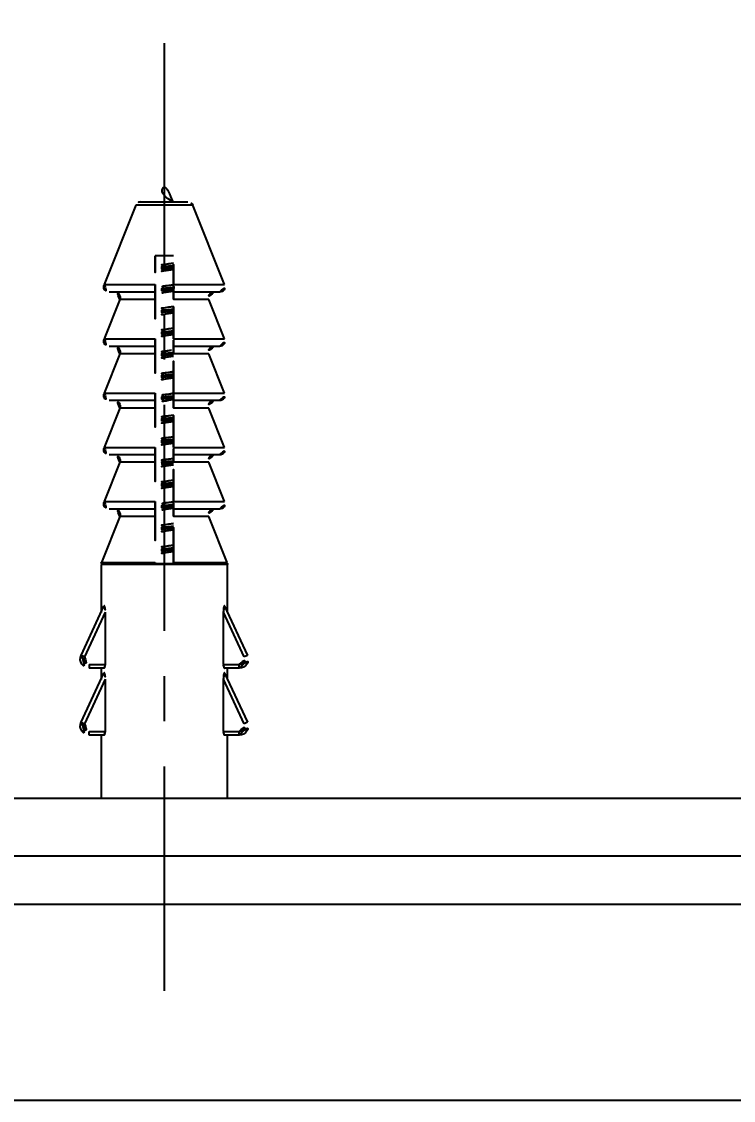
# Model space of a CAD drawing. Extents: x 16296680691 to 16296681387, y -37409617466 to -37409616989.
# Drawn here: x 16296680825.3 to 16296680864.7, y -37409617092.4 to -37409617032.8 of the extents above; entities that cross this region are included whole.
import ezdxf

# ---------------------------------------------------------------- set-up
doc = ezdxf.new("R2010")
doc.units = 0
doc.header["$LTSCALE"] = 10
doc.header["$MEASUREMENT"] = 0
doc.header["$PDMODE"] = 3
doc.header["$PDSIZE"] = -10
doc.linetypes.add('CENTER', pattern=[2, 1.25, -0.25, 0.25, -0.25])
doc.layers.get('0').update_dxf_attribs({"linetype": 'CONTINUOUS'})
doc.layers.get('DEFPOINTS').update_dxf_attribs({"linetype": 'CONTINUOUS'})
doc.styles.add('Daelim Dimension', font='')
doc.styles.get('Daelim Dimension').set_extended_font_data('NanumGothic')
doc.dimstyles.new('DEFAULT', dxfattribs={"dimscale": 2, "dimtxt": 2, "dimasz": 2, "dimexe": 0, "dimexo": 2, "dimgap": 1, "dimtad": 1, "dimdec": 1, "dimzin": 9, "dimdsep": 46, "dimtxsty": 'Daelim Dimension', "dimcen": 0.5, "dimclrd": 252, "dimclre": 252, "dimclrt": 3, "dimadec": 1, "dimazin": 0, "dimtfac": 1, "dimtdec": 1, "dimtix": 1, "dimtmove": 0, "dimatfit": 3, "dimfxl": 1, "dimtolj": 1, "dimtzin": 1, "dimlwd": 9, "dimlwe": 9, "dimarcsym": 0})

# ---------------------------------------------------------------- blocks, each defined once
blk = doc.blocks.new('G$CD948761B')
at = {"color": 7, "linetype": 'Continuous', "lineweight": 25}
for p, q in [((47.525, 167.811), (45.765, 163.411)), ((50.675, 167.811), (47.525, 167.811)), ((47.803, 168), (50.397, 168)), ((52.435, 163.411), (50.675, 167.811)), ((49.6, 165), (48.6, 165)), ((45.765, 163.411), (48.6, 163.411)), ((48.6, 163), (46.043, 163)), ((49.6, 163.411), (52.435, 163.411)), ((52.157, 163), (49.6, 163)), ((46.635, 162.589), (45.765, 160.411)), ((48.6, 162.589), (46.635, 162.589)), ((51.565, 162.589), (49.6, 162.589)), ((52.435, 160.411), (51.565, 162.589)), ((45.765, 160.411), (48.6, 160.411)), ((48.6, 160), (46.043, 160)), ((49.6, 160.411), (52.435, 160.411)), ((52.157, 160), (49.6, 160)), ((46.635, 159.589), (45.765, 157.411)), ((48.6, 159.589), (46.635, 159.589)), ((51.565, 159.589), (49.6, 159.589)), ((52.435, 157.411), (51.565, 159.589)), ((45.765, 157.411), (48.6, 157.411)), ((48.6, 157), (46.043, 157)), ((49.6, 157.411), (52.435, 157.411)), ((52.157, 157), (49.6, 157)), ((46.635, 156.589), (45.765, 154.411)), ((48.6, 156.589), (46.635, 156.589)), ((51.565, 156.589), (49.6, 156.589)), ((52.435, 154.411), (51.565, 156.589)), ((45.765, 154.411), (48.6, 154.411)), ((48.6, 154), (46.043, 154)), ((49.6, 154.411), (52.435, 154.411)), ((52.157, 154), (49.6, 154)), ((46.635, 153.589), (45.765, 151.411)), ((48.6, 153.589), (46.635, 153.589)), ((51.565, 153.589), (49.6, 153.589)), ((52.435, 151.411), (51.565, 153.589)), ((45.765, 151.411), (48.6, 151.411)), ((48.6, 151), (46.043, 151)), ((49.6, 151.411), (52.435, 151.411)), ((52.157, 151), (49.6, 151)), ((46.635, 150.589), (45.621, 148.054)), ((48.6, 150.589), (46.635, 150.589)), ((51.565, 150.589), (49.6, 150.589)), ((52.579, 148.054), (51.565, 150.589)), ((45.621, 148.054), (48.6, 148.054)), ((48.6, 148), (49.6, 148)), ((49.6, 148.054), (52.579, 148.054)), ((45.6, 147.942), (45.6, 145.277)), ((52.6, 147.942), (45.6, 147.942)), ((52.6, 145.277), (52.6, 147.942)), ((44.497, 142.911), (45.761, 145.623)), ((52.439, 145.623), (53.703, 142.911)), ((45.831, 145.299), (44.678, 142.827)), ((45.831, 145.299), (45.831, 142.4)), ((52.369, 142.4), (52.369, 145.299)), ((53.522, 142.827), (52.369, 145.299)), ((44.678, 142.827), (44.497, 142.911)), ((53.703, 142.911), (53.522, 142.827)), ((44.95, 142.4), (44.95, 142.2)), ((44.95, 142.4), (45.831, 142.4)), ((45.761, 142.2), (44.95, 142.2)), ((45.6, 142.2), (45.6, 141.577)), ((52.369, 142.4), (53.25, 142.4)), ((53.25, 142.2), (52.439, 142.2)), ((52.6, 141.577), (52.6, 142.2)), ((53.25, 142.2), (53.25, 142.4)), ((44.497, 139.211), (45.761, 141.923)), ((45.831, 141.599), (44.678, 139.127)), ((45.831, 141.599), (45.831, 138.7)), ((52.369, 138.7), (52.369, 141.599)), ((53.522, 139.127), (52.369, 141.599)), ((52.439, 141.923), (53.703, 139.211)), ((44.497, 139.211), (44.678, 139.127)), ((53.703, 139.211), (53.522, 139.127)), ((44.95, 138.7), (45.831, 138.7)), ((44.95, 138.5), (44.95, 138.7)), ((45.761, 138.5), (44.95, 138.5)), ((45.6, 138.5), (45.6, 135)), ((52.369, 138.7), (53.25, 138.7)), ((53.25, 138.5), (52.439, 138.5)), ((52.6, 135), (52.6, 138.5)), ((53.25, 138.5), (53.25, 138.7)), ((155.1, 135), (8.1, 135)), ((160.4, 131.8), (2.8, 131.8)), ((160.4, 129.135), (2.8, 129.135)), ((160.4, 118.3), (2.8, 118.3))]:
    blk.add_line(p, q, dxfattribs=at)
for centre, radius, start, end in [((47.803, 167.7), 0.3, 90, 158.19859), ((50.397, 167.7), 0.3, 21.80141, 90), ((46.043, 163.3), 0.3, 158.19859, 270), ((46.357, 162.7), 0.3, 338.19859, 90), ((51.843, 162.7), 0.3, 90, 201.80141), ((52.157, 163.3), 0.3, 270, 21.80141), ((46.043, 160.3), 0.3, 158.19859, 270), ((46.357, 159.7), 0.3, 338.19859, 90), ((51.843, 159.7), 0.3, 90, 201.80141), ((52.157, 160.3), 0.3, 270, 21.80141), ((46.043, 157.3), 0.3, 158.19859, 270), ((46.357, 156.7), 0.3, 338.19859, 90), ((51.843, 156.7), 0.3, 90, 201.80141), ((52.157, 157.3), 0.3, 270, 21.80141), ((46.043, 154.3), 0.3, 158.19859, 270), ((46.357, 153.7), 0.3, 338.19859, 90), ((51.843, 153.7), 0.3, 90, 201.80141), ((52.157, 154.3), 0.3, 270, 21.80141), ((46.043, 151.3), 0.3, 158.19859, 270), ((46.357, 150.7), 0.3, 338.19859, 90), ((51.843, 150.7), 0.3, 90, 201.80141), ((52.157, 151.3), 0.3, 270, 21.80141), ((45.9, 147.942), 0.3, 158.19859, 180), ((52.3, 147.942), 0.3, 0, 21.80141), ((44.95, 142.7), 0.5, 155, 270), ((44.95, 142.7), 0.3, 155, 270), ((53.25, 142.7), 0.5, 270, 25), ((53.25, 142.7), 0.3, 270, 25), ((44.95, 139), 0.5, 155, 270), ((44.95, 139), 0.3, 155, 270), ((53.25, 139), 0.5, 270, 25), ((53.25, 139), 0.3, 270, 25)]:
    blk.add_arc(centre, radius, start, end, dxfattribs=at)
blk.add_open_spline([(49.562, 168), (49.408, 168.4), (49.1, 169.2), (48.792, 168.4), (48.638, 168)], degree=3, dxfattribs=at)
for points, knots in [([(48.6, 165), (48.6, 164.791), (48.6, 164.261), (48.6, 163.732), (48.6, 163.411)], [0, 0, 0, 0, 0.395591, 1, 1, 1, 1]), ([(49.6, 163.411), (49.6, 163.732), (49.6, 164.261), (49.6, 164.791), (49.6, 165)], [0, 0, 0, 0, 0.6044092, 1, 1, 1, 1]), ([(49.6, 164.603), (49.592, 164.601), (49.443, 164.575), (49.073, 164.524), (48.756, 164.475), (48.6, 164.451)], [0, 0, 0, 0, 0.027772, 0.523251, 1, 1, 1, 1]), ([(49.6, 164.452), (49.421, 164.435), (49.086, 164.402), (48.755, 164.37), (48.6, 164.354)], [0, 0, 0, 0, 0.533755, 1, 1, 1, 1]), ([(49.6, 164.402), (49.421, 164.385), (49.086, 164.352), (48.755, 164.32), (48.6, 164.304)], [0, 0, 0, 0, 0.533755, 1, 1, 1, 1]), ([(49.6, 164.352), (49.421, 164.335), (49.086, 164.302), (48.755, 164.27), (48.6, 164.254)], [0, 0, 0, 0, 0.533755, 1, 1, 1, 1]), ([(49.6, 164.256), (49.592, 164.254), (49.443, 164.228), (49.073, 164.178), (48.756, 164.128), (48.6, 164.104)], [0, 0, 0, 0, 0.027772, 0.523251, 1, 1, 1, 1]), ([(48.6, 163.411), (48.6, 163.401), (48.6, 163.37), (48.6, 163.305), (48.6, 163.217), (48.6, 163.125), (48.6, 163.053), (48.6, 163.008), (48.6, 163.002), (48.6, 163)], [0, 0, 0, 0, 0.0584009, 0.1651971, 0.3354726, 0.5057259, 0.6766554, 0.8493264, 1, 1, 1, 1]), ([(49.68, 163.26), (49.474, 163.24), (49.112, 163.205), (48.755, 163.17), (48.6, 163.154)], [0, 0, 0, 0, 0.568033, 1, 1, 1, 1]), ([(49.499, 163.192), (49.354, 163.178), (49.053, 163.149), (48.755, 163.12), (48.6, 163.104)], [0, 0, 0, 0, 0.4815648, 1, 1, 1, 1]), ([(49.576, 163.15), (49.405, 163.133), (49.078, 163.101), (48.755, 163.07), (48.6, 163.054)], [0, 0, 0, 0, 0.522471, 1, 1, 1, 1]), ([(48.6, 162.589), (48.6, 162.607), (48.6, 162.658), (48.6, 162.746), (48.6, 162.842), (48.6, 162.922), (48.6, 162.978), (48.6, 162.999), (48.6, 163), (48.6, 163)], [0, 0, 0, 0, 0.10133, 0.270728, 0.438649, 0.60765, 0.779614, 0.954829, 1, 1, 1, 1]), ([(49.616, 163.406), (49.603, 163.403), (49.449, 163.376), (49.102, 163.328), (48.81, 163.283), (48.68, 163.263)], [0, 0, 0, 0, 0.04985, 0.577457, 1, 1, 1, 1]), ([(49.58, 163.052), (49.579, 163.052), (49.435, 163.027), (49.103, 162.982), (48.813, 162.937), (48.684, 162.917)], [0, 0, 0, 0, 0.004899, 0.560235, 1, 1, 1, 1]), ([(49.6, 163), (49.6, 163), (49.6, 163.001), (49.6, 163.018), (49.6, 163.074), (49.6, 163.156), (49.6, 163.242), (49.6, 163.329), (49.6, 163.38), (49.6, 163.411)], [0, 0, 0, 0, 0.030308, 0.206978, 0.38298, 0.557191, 0.72934, 0.835247, 1, 1, 1, 1]), ([(49.6, 163), (49.6, 162.999), (49.6, 162.996), (49.6, 162.962), (49.6, 162.894), (49.6, 162.804), (49.6, 162.703), (49.6, 162.63), (49.6, 162.594), (49.6, 162.589)], [0, 0, 0, 0, 0.102272, 0.279629, 0.456495, 0.63084, 0.801721, 0.970084, 1, 1, 1, 1]), ([(48.6, 162.589), (48.6, 162.423), (48.6, 161.698), (48.6, 160.971), (48.6, 160.411)], [0, 0, 0, 0, 0.228648, 1, 1, 1, 1]), ([(49.6, 160.411), (49.6, 160.971), (49.6, 161.698), (49.6, 162.423), (49.6, 162.589)], [0, 0, 0, 0, 0.771352, 1, 1, 1, 1]), ([(49.6, 162.203), (49.592, 162.201), (49.443, 162.175), (49.073, 162.124), (48.756, 162.075), (48.6, 162.051)], [0, 0, 0, 0, 0.027772, 0.523251, 1, 1, 1, 1]), ([(49.6, 162.052), (49.421, 162.035), (49.086, 162.002), (48.755, 161.97), (48.6, 161.954)], [0, 0, 0, 0, 0.533755, 1, 1, 1, 1]), ([(49.6, 162.002), (49.421, 161.985), (49.086, 161.952), (48.755, 161.92), (48.6, 161.904)], [0, 0, 0, 0, 0.533755, 1, 1, 1, 1]), ([(49.6, 161.952), (49.421, 161.935), (49.086, 161.902), (48.755, 161.87), (48.6, 161.854)], [0, 0, 0, 0, 0.533755, 1, 1, 1, 1]), ([(49.6, 161.856), (49.592, 161.854), (49.443, 161.828), (49.073, 161.778), (48.756, 161.728), (48.6, 161.704)], [0, 0, 0, 0, 0.027772, 0.523251, 1, 1, 1, 1]), ([(49.6, 161.003), (49.592, 161.001), (49.443, 160.975), (49.073, 160.924), (48.756, 160.875), (48.6, 160.851)], [0, 0, 0, 0, 0.027772, 0.523251, 1, 1, 1, 1]), ([(49.6, 160.852), (49.421, 160.835), (49.086, 160.802), (48.755, 160.77), (48.6, 160.754)], [0, 0, 0, 0, 0.533755, 1, 1, 1, 1]), ([(49.6, 160.802), (49.421, 160.785), (49.086, 160.752), (48.755, 160.72), (48.6, 160.704)], [0, 0, 0, 0, 0.533755, 1, 1, 1, 1]), ([(49.6, 160.752), (49.421, 160.735), (49.086, 160.702), (48.755, 160.67), (48.6, 160.654)], [0, 0, 0, 0, 0.533755, 1, 1, 1, 1]), ([(49.6, 160.656), (49.592, 160.654), (49.443, 160.628), (49.073, 160.578), (48.756, 160.528), (48.6, 160.504)], [0, 0, 0, 0, 0.027772, 0.523251, 1, 1, 1, 1]), ([(48.6, 160.411), (48.6, 160.401), (48.6, 160.37), (48.6, 160.305), (48.6, 160.217), (48.6, 160.125), (48.6, 160.053), (48.6, 160.008), (48.6, 160.002), (48.6, 160)], [0, 0, 0, 0, 0.058401, 0.165197, 0.335473, 0.505726, 0.676655, 0.849326, 1, 1, 1, 1]), ([(48.6, 159.589), (48.6, 159.607), (48.6, 159.658), (48.6, 159.746), (48.6, 159.842), (48.6, 159.922), (48.6, 159.978), (48.6, 159.999), (48.6, 160), (48.6, 160)], [0, 0, 0, 0, 0.10133, 0.270728, 0.438649, 0.60765, 0.779614, 0.954829, 1, 1, 1, 1]), ([(49.6, 160), (49.6, 160), (49.6, 160.001), (49.6, 160.018), (49.6, 160.074), (49.6, 160.156), (49.6, 160.242), (49.6, 160.329), (49.6, 160.38), (49.6, 160.411)], [0, 0, 0, 0, 0.030308, 0.206978, 0.38298, 0.557191, 0.72934, 0.835247, 1, 1, 1, 1]), ([(49.6, 160), (49.6, 159.999), (49.6, 159.996), (49.6, 159.962), (49.6, 159.894), (49.6, 159.804), (49.6, 159.703), (49.6, 159.63), (49.6, 159.594), (49.6, 159.589)], [0, 0, 0, 0, 0.102272, 0.279629, 0.456495, 0.63084, 0.801721, 0.970084, 1, 1, 1, 1]), ([(49.494, 159.786), (49.355, 159.765), (49.055, 159.72), (48.759, 159.675), (48.6, 159.651)], [0, 0, 0, 0, 0.4645822, 1, 1, 1, 1]), ([(49.568, 159.649), (49.4, 159.633), (49.075, 159.601), (48.755, 159.57), (48.6, 159.554)], [0, 0, 0, 0, 0.518371, 1, 1, 1, 1]), ([(49.593, 159.602), (49.416, 159.584), (49.084, 159.552), (48.755, 159.52), (48.6, 159.504)], [0, 0, 0, 0, 0.530402, 1, 1, 1, 1]), ([(48.6, 159.589), (48.6, 159.423), (48.6, 158.698), (48.6, 157.971), (48.6, 157.411)], [0, 0, 0, 0, 0.228648, 1, 1, 1, 1]), ([(49.6, 159.552), (49.421, 159.535), (49.086, 159.502), (48.755, 159.47), (48.6, 159.454)], [0, 0, 0, 0, 0.533755, 1, 1, 1, 1]), ([(49.6, 159.456), (49.592, 159.454), (49.443, 159.428), (49.073, 159.378), (48.756, 159.328), (48.6, 159.304)], [0, 0, 0, 0, 0.027772, 0.523251, 1, 1, 1, 1]), ([(49.6, 157.411), (49.6, 157.971), (49.6, 158.698), (49.6, 159.423), (49.6, 159.589)], [0, 0, 0, 0, 0.771352, 1, 1, 1, 1]), ([(49.6, 158.603), (49.592, 158.601), (49.443, 158.575), (49.073, 158.524), (48.756, 158.475), (48.6, 158.451)], [0, 0, 0, 0, 0.027772, 0.523251, 1, 1, 1, 1]), ([(49.6, 158.452), (49.421, 158.435), (49.086, 158.402), (48.755, 158.37), (48.6, 158.354)], [0, 0, 0, 0, 0.533755, 1, 1, 1, 1]), ([(49.6, 158.402), (49.421, 158.385), (49.086, 158.352), (48.755, 158.32), (48.6, 158.304)], [0, 0, 0, 0, 0.533755, 1, 1, 1, 1]), ([(49.6, 158.352), (49.421, 158.335), (49.086, 158.302), (48.755, 158.27), (48.6, 158.254)], [0, 0, 0, 0, 0.533755, 1, 1, 1, 1]), ([(49.6, 158.256), (49.592, 158.254), (49.443, 158.228), (49.073, 158.178), (48.756, 158.128), (48.6, 158.104)], [0, 0, 0, 0, 0.027772, 0.523251, 1, 1, 1, 1]), ([(48.6, 157.411), (48.6, 157.401), (48.6, 157.37), (48.6, 157.305), (48.6, 157.217), (48.6, 157.125), (48.6, 157.053), (48.6, 157.008), (48.6, 157.002), (48.6, 157)], [0, 0, 0, 0, 0.058401, 0.165197, 0.335473, 0.505726, 0.676655, 0.849326, 1, 1, 1, 1]), ([(49.6, 157.252), (49.421, 157.235), (49.086, 157.202), (48.755, 157.17), (48.6, 157.154)], [0, 0, 0, 0, 0.533755, 1, 1, 1, 1]), ([(49.499, 157.192), (49.354, 157.178), (49.053, 157.149), (48.755, 157.12), (48.6, 157.104)], [0, 0, 0, 0, 0.481565, 1, 1, 1, 1]), ([(49.576, 157.15), (49.405, 157.133), (49.078, 157.101), (48.755, 157.07), (48.6, 157.054)], [0, 0, 0, 0, 0.522471, 1, 1, 1, 1]), ([(48.6, 156.589), (48.6, 156.607), (48.6, 156.658), (48.6, 156.746), (48.6, 156.842), (48.6, 156.922), (48.6, 156.978), (48.6, 156.999), (48.6, 157), (48.6, 157)], [0, 0, 0, 0, 0.10133, 0.270728, 0.438649, 0.60765, 0.779614, 0.954829, 1, 1, 1, 1]), ([(49.6, 157.403), (49.592, 157.401), (49.443, 157.375), (49.101, 157.328), (48.81, 157.283), (48.68, 157.263)], [0, 0, 0, 0, 0.030185, 0.568721, 1, 1, 1, 1]), ([(49.58, 157.052), (49.579, 157.052), (49.435, 157.027), (49.103, 156.982), (48.813, 156.937), (48.684, 156.917)], [0, 0, 0, 0, 0.004899, 0.560235, 1, 1, 1, 1]), ([(49.6, 157), (49.6, 157), (49.6, 157.001), (49.6, 157.018), (49.6, 157.074), (49.6, 157.156), (49.6, 157.242), (49.6, 157.329), (49.6, 157.38), (49.6, 157.411)], [0, 0, 0, 0, 0.0303077, 0.2069784, 0.3829801, 0.5571914, 0.7293395, 0.8352472, 1, 1, 1, 1]), ([(49.6, 157), (49.6, 156.999), (49.6, 156.996), (49.6, 156.962), (49.6, 156.894), (49.6, 156.804), (49.6, 156.703), (49.6, 156.63), (49.6, 156.594), (49.6, 156.589)], [0, 0, 0, 0, 0.102272, 0.279629, 0.456495, 0.63084, 0.801721, 0.970084, 1, 1, 1, 1]), ([(48.6, 156.589), (48.6, 156.423), (48.6, 155.698), (48.6, 154.971), (48.6, 154.411)], [0, 0, 0, 0, 0.228648, 1, 1, 1, 1]), ([(49.6, 154.411), (49.6, 154.971), (49.6, 155.698), (49.6, 156.423), (49.6, 156.589)], [0, 0, 0, 0, 0.771352, 1, 1, 1, 1]), ([(49.6, 156.203), (49.592, 156.201), (49.443, 156.175), (49.073, 156.124), (48.756, 156.075), (48.6, 156.051)], [0, 0, 0, 0, 0.027772, 0.523251, 1, 1, 1, 1]), ([(49.6, 156.052), (49.421, 156.035), (49.086, 156.002), (48.755, 155.97), (48.6, 155.954)], [0, 0, 0, 0, 0.533755, 1, 1, 1, 1]), ([(49.6, 156.002), (49.421, 155.985), (49.086, 155.952), (48.755, 155.92), (48.6, 155.904)], [0, 0, 0, 0, 0.533755, 1, 1, 1, 1]), ([(49.6, 155.952), (49.421, 155.935), (49.086, 155.902), (48.755, 155.87), (48.6, 155.854)], [0, 0, 0, 0, 0.533755, 1, 1, 1, 1]), ([(49.6, 155.856), (49.592, 155.854), (49.443, 155.828), (49.073, 155.778), (48.756, 155.728), (48.6, 155.704)], [0, 0, 0, 0, 0.027772, 0.523251, 1, 1, 1, 1]), ([(49.6, 155.003), (49.592, 155.001), (49.443, 154.975), (49.073, 154.924), (48.756, 154.875), (48.6, 154.851)], [0, 0, 0, 0, 0.027772, 0.523251, 1, 1, 1, 1]), ([(49.6, 154.852), (49.421, 154.835), (49.086, 154.802), (48.755, 154.77), (48.6, 154.754)], [0, 0, 0, 0, 0.533755, 1, 1, 1, 1]), ([(49.6, 154.802), (49.421, 154.785), (49.086, 154.752), (48.755, 154.72), (48.6, 154.704)], [0, 0, 0, 0, 0.533755, 1, 1, 1, 1]), ([(49.6, 154.752), (49.421, 154.735), (49.086, 154.702), (48.755, 154.67), (48.6, 154.654)], [0, 0, 0, 0, 0.533755, 1, 1, 1, 1]), ([(49.6, 154.656), (49.592, 154.654), (49.443, 154.628), (49.073, 154.578), (48.756, 154.528), (48.6, 154.504)], [0, 0, 0, 0, 0.027772, 0.523251, 1, 1, 1, 1]), ([(48.6, 154.411), (48.6, 154.401), (48.6, 154.37), (48.6, 154.305), (48.6, 154.217), (48.6, 154.125), (48.6, 154.053), (48.6, 154.008), (48.6, 154.002), (48.6, 154)], [0, 0, 0, 0, 0.058401, 0.165197, 0.335473, 0.505726, 0.676655, 0.849326, 1, 1, 1, 1]), ([(48.6, 153.589), (48.6, 153.607), (48.6, 153.658), (48.6, 153.746), (48.6, 153.842), (48.6, 153.922), (48.6, 153.978), (48.6, 153.999), (48.6, 154), (48.6, 154)], [0, 0, 0, 0, 0.10133, 0.270728, 0.438649, 0.60765, 0.779614, 0.954829, 1, 1, 1, 1]), ([(49.6, 154), (49.6, 154), (49.6, 154.001), (49.6, 154.018), (49.6, 154.074), (49.6, 154.156), (49.6, 154.242), (49.6, 154.329), (49.6, 154.38), (49.6, 154.411)], [0, 0, 0, 0, 0.030308, 0.206978, 0.38298, 0.557191, 0.72934, 0.835247, 1, 1, 1, 1]), ([(49.6, 154), (49.6, 153.999), (49.6, 153.996), (49.6, 153.962), (49.6, 153.894), (49.6, 153.804), (49.6, 153.703), (49.6, 153.63), (49.6, 153.594), (49.6, 153.589)], [0, 0, 0, 0, 0.102272, 0.279629, 0.456495, 0.63084, 0.801721, 0.970084, 1, 1, 1, 1]), ([(49.6, 153.803), (49.592, 153.801), (49.443, 153.775), (49.073, 153.724), (48.756, 153.675), (48.6, 153.651)], [0, 0, 0, 0, 0.027772, 0.523251, 1, 1, 1, 1]), ([(48.6, 153.589), (48.6, 153.423), (48.6, 152.698), (48.6, 151.971), (48.6, 151.411)], [0, 0, 0, 0, 0.228648, 1, 1, 1, 1]), ([(49.6, 153.456), (49.592, 153.454), (49.443, 153.428), (49.073, 153.378), (48.756, 153.328), (48.6, 153.304)], [0, 0, 0, 0, 0.027772, 0.523251, 1, 1, 1, 1]), ([(49.6, 153.652), (49.421, 153.635), (49.092, 153.603), (48.766, 153.571), (48.617, 153.556)], [0, 0, 0, 0, 0.543235, 1, 1, 1, 1]), ([(49.593, 153.602), (49.416, 153.584), (49.098, 153.553), (48.783, 153.522), (48.642, 153.508)], [0, 0, 0, 0, 0.554078, 1, 1, 1, 1]), ([(49.6, 153.552), (49.421, 153.535), (49.109, 153.504), (48.799, 153.474), (48.667, 153.461)], [0, 0, 0, 0, 0.57233, 1, 1, 1, 1]), ([(49.6, 151.411), (49.6, 151.971), (49.6, 152.698), (49.6, 153.423), (49.6, 153.589)], [0, 0, 0, 0, 0.771352, 1, 1, 1, 1]), ([(49.6, 152.603), (49.592, 152.601), (49.443, 152.575), (49.073, 152.524), (48.756, 152.475), (48.6, 152.451)], [0, 0, 0, 0, 0.027772, 0.523251, 1, 1, 1, 1]), ([(49.6, 152.452), (49.421, 152.435), (49.086, 152.402), (48.755, 152.37), (48.6, 152.354)], [0, 0, 0, 0, 0.533755, 1, 1, 1, 1]), ([(49.6, 152.402), (49.421, 152.385), (49.086, 152.352), (48.755, 152.32), (48.6, 152.304)], [0, 0, 0, 0, 0.533755, 1, 1, 1, 1]), ([(49.6, 152.352), (49.421, 152.335), (49.086, 152.302), (48.755, 152.27), (48.6, 152.254)], [0, 0, 0, 0, 0.533755, 1, 1, 1, 1]), ([(49.6, 152.256), (49.592, 152.254), (49.443, 152.228), (49.073, 152.178), (48.756, 152.128), (48.6, 152.104)], [0, 0, 0, 0, 0.027772, 0.523251, 1, 1, 1, 1]), ([(48.6, 151.411), (48.6, 151.401), (48.6, 151.37), (48.6, 151.305), (48.6, 151.217), (48.6, 151.125), (48.6, 151.053), (48.6, 151.008), (48.6, 151.002), (48.6, 151)], [0, 0, 0, 0, 0.0584009, 0.1651971, 0.3354726, 0.5057259, 0.6766554, 0.8493264, 1, 1, 1, 1]), ([(49.6, 151.252), (49.421, 151.235), (49.086, 151.202), (48.755, 151.17), (48.6, 151.154)], [0, 0, 0, 0, 0.533755, 1, 1, 1, 1]), ([(49.499, 151.192), (49.354, 151.178), (49.053, 151.149), (48.755, 151.12), (48.6, 151.104)], [0, 0, 0, 0, 0.4815648, 1, 1, 1, 1]), ([(49.576, 151.15), (49.405, 151.133), (49.078, 151.101), (48.755, 151.07), (48.6, 151.054)], [0, 0, 0, 0, 0.522471, 1, 1, 1, 1]), ([(48.6, 150.589), (48.6, 150.607), (48.6, 150.658), (48.6, 150.746), (48.6, 150.842), (48.6, 150.922), (48.6, 150.978), (48.6, 150.999), (48.6, 151), (48.6, 151)], [0, 0, 0, 0, 0.1013298, 0.2707278, 0.4386485, 0.6076499, 0.7796143, 0.9548285, 1, 1, 1, 1]), ([(49.6, 151.403), (49.592, 151.401), (49.443, 151.375), (49.101, 151.328), (48.81, 151.283), (48.68, 151.263)], [0, 0, 0, 0, 0.030185, 0.568721, 1, 1, 1, 1]), ([(49.58, 151.052), (49.579, 151.052), (49.435, 151.027), (49.103, 150.982), (48.813, 150.937), (48.684, 150.917)], [0, 0, 0, 0, 0.004899, 0.5602353, 1, 1, 1, 1]), ([(49.6, 151), (49.6, 151), (49.6, 151.001), (49.6, 151.018), (49.6, 151.074), (49.6, 151.156), (49.6, 151.242), (49.6, 151.329), (49.6, 151.38), (49.6, 151.411)], [0, 0, 0, 0, 0.030308, 0.206978, 0.38298, 0.557191, 0.72934, 0.835247, 1, 1, 1, 1]), ([(49.6, 151), (49.6, 150.999), (49.6, 150.996), (49.6, 150.962), (49.6, 150.894), (49.6, 150.804), (49.6, 150.703), (49.6, 150.63), (49.6, 150.594), (49.6, 150.589)], [0, 0, 0, 0, 0.102272, 0.279629, 0.456495, 0.63084, 0.801721, 0.970084, 1, 1, 1, 1]), ([(48.6, 150.589), (48.6, 150.334), (48.6, 149.49), (48.6, 148.644), (48.6, 148.054)], [0, 0, 0, 0, 0.301234, 1, 1, 1, 1]), ([(49.6, 148.054), (49.6, 148.644), (49.6, 149.49), (49.6, 150.334), (49.6, 150.589)], [0, 0, 0, 0, 0.698766, 1, 1, 1, 1]), ([(49.6, 150.203), (49.592, 150.201), (49.443, 150.175), (49.073, 150.124), (48.756, 150.075), (48.6, 150.051)], [0, 0, 0, 0, 0.027772, 0.523251, 1, 1, 1, 1]), ([(49.6, 150.052), (49.421, 150.035), (49.086, 150.002), (48.755, 149.97), (48.6, 149.954)], [0, 0, 0, 0, 0.533755, 1, 1, 1, 1]), ([(49.6, 150.002), (49.421, 149.985), (49.086, 149.952), (48.755, 149.92), (48.6, 149.904)], [0, 0, 0, 0, 0.533755, 1, 1, 1, 1]), ([(49.6, 149.952), (49.421, 149.935), (49.086, 149.902), (48.755, 149.87), (48.6, 149.854)], [0, 0, 0, 0, 0.533755, 1, 1, 1, 1]), ([(49.6, 149.856), (49.592, 149.854), (49.443, 149.828), (49.073, 149.778), (48.756, 149.728), (48.6, 149.704)], [0, 0, 0, 0, 0.027772, 0.523251, 1, 1, 1, 1]), ([(49.6, 149.003), (49.592, 149.001), (49.443, 148.975), (49.073, 148.924), (48.756, 148.875), (48.6, 148.851)], [0, 0, 0, 0, 0.027772, 0.523251, 1, 1, 1, 1]), ([(49.6, 148.852), (49.421, 148.835), (49.086, 148.802), (48.755, 148.77), (48.6, 148.754)], [0, 0, 0, 0, 0.533755, 1, 1, 1, 1]), ([(49.6, 148.802), (49.421, 148.785), (49.086, 148.752), (48.755, 148.72), (48.6, 148.704)], [0, 0, 0, 0, 0.533755, 1, 1, 1, 1]), ([(49.6, 148.752), (49.421, 148.735), (49.086, 148.702), (48.755, 148.67), (48.6, 148.654)], [0, 0, 0, 0, 0.533755, 1, 1, 1, 1]), ([(49.6, 148.656), (49.592, 148.654), (49.443, 148.628), (49.073, 148.578), (48.756, 148.528), (48.6, 148.504)], [0, 0, 0, 0, 0.027772, 0.523251, 1, 1, 1, 1]), ([(48.6, 148.054), (48.6, 148.042), (48.6, 148.024), (48.6, 148.006), (48.6, 148)], [0, 0, 0, 0, 0.6760888, 1, 1, 1, 1]), ([(49.6, 148), (49.6, 148.006), (49.6, 148.024), (49.6, 148.042), (49.6, 148.054)], [0, 0, 0, 0, 0.3239112, 1, 1, 1, 1]), ([(45.761, 145.623), (45.764, 145.628), (45.77, 145.64), (45.781, 145.645), (45.792, 145.636), (45.803, 145.612), (45.816, 145.557), (45.829, 145.45), (45.83, 145.356), (45.831, 145.299)], [0, 0, 0, 0, 0.073862, 0.148357, 0.21625, 0.29139, 0.407637, 0.634455, 1, 1, 1, 1]), ([(52.369, 145.299), (52.37, 145.366), (52.372, 145.464), (52.386, 145.569), (52.397, 145.613), (52.407, 145.635), (52.417, 145.644), (52.427, 145.642), (52.435, 145.632), (52.438, 145.624), (52.439, 145.623)], [0, 0, 0, 0, 0.427783, 0.615062, 0.705869, 0.781559, 0.843259, 0.904968, 0.988297, 1, 1, 1, 1]), ([(45.831, 142.4), (45.83, 142.379), (45.828, 142.336), (45.817, 142.278), (45.8, 142.233), (45.78, 142.205), (45.767, 142.202), (45.761, 142.2)], [0, 0, 0, 0, 0.198936, 0.397648, 0.602477, 0.819833, 1, 1, 1, 1]), ([(52.439, 142.2), (52.431, 142.202), (52.416, 142.207), (52.394, 142.245), (52.378, 142.3), (52.37, 142.355), (52.369, 142.389), (52.369, 142.4)], [0, 0, 0, 0, 0.2294035, 0.4588901, 0.6848012, 0.8985351, 1, 1, 1, 1]), ([(45.761, 141.923), (45.764, 141.928), (45.77, 141.94), (45.781, 141.945), (45.792, 141.936), (45.803, 141.912), (45.816, 141.857), (45.829, 141.75), (45.83, 141.656), (45.831, 141.599)], [0, 0, 0, 0, 0.073862, 0.148357, 0.21625, 0.29139, 0.407637, 0.634455, 1, 1, 1, 1]), ([(52.369, 141.599), (52.37, 141.666), (52.372, 141.764), (52.386, 141.869), (52.397, 141.913), (52.407, 141.935), (52.417, 141.944), (52.427, 141.942), (52.435, 141.932), (52.438, 141.924), (52.439, 141.923)], [0, 0, 0, 0, 0.427783, 0.615062, 0.705869, 0.781559, 0.843259, 0.904968, 0.988297, 1, 1, 1, 1]), ([(45.831, 138.7), (45.83, 138.679), (45.828, 138.636), (45.817, 138.578), (45.8, 138.533), (45.78, 138.505), (45.767, 138.502), (45.761, 138.5)], [0, 0, 0, 0, 0.198936, 0.397648, 0.602477, 0.819833, 1, 1, 1, 1]), ([(52.439, 138.5), (52.431, 138.502), (52.416, 138.507), (52.394, 138.545), (52.378, 138.6), (52.37, 138.655), (52.369, 138.689), (52.369, 138.7)], [0, 0, 0, 0, 0.2294035, 0.4588901, 0.6848012, 0.8985351, 1, 1, 1, 1])]:
    blk.add_open_spline(points, degree=3, knots=knots, dxfattribs=at)
blk = doc.blocks.new('*D17')
at = {"color": 5, "lineweight": 9, "transparency": 16777216}
for p, q in [((16296680833.23702, -37409617029.98276), (16296680833.23702, -37409617022.48855)), ((16296680837.23702, -37409617022.48855), (16296680894.23702, -37409617022.48855)), ((16296680898.23702, -37409617029.98276), (16296680898.23702, -37409617022.48855))]:
    blk.add_line(p, q, dxfattribs=at)
at = {"color": 5, "transparency": 16777216}
for points in [[(16296680837.23702, -37409617021.82188), (16296680837.23702, -37409617023.15521), (16296680833.23702, -37409617022.48855)], [(16296680894.23702, -37409617021.82188), (16296680894.23702, -37409617023.15521), (16296680898.23702, -37409617022.48855)]]:
    blk.add_solid(points, dxfattribs=at)
at = {"layer": 'DEFPOINTS', "color": 0, "transparency": 16777216}
for p in [(16296680898.23702, -37409617022.48855), (16296680833.23702, -37409617033.98276), (16296680898.23702, -37409617033.98276)]:
    blk.add_point(p, dxfattribs=at)
at = {"color": 7, "transparency": 16777216, "insert": (16296680865.73702, -37409617015.04506), "char_height": 10, "attachment_point": 5, "style": 'Daelim Dimension'}
blk.add_mtext('\\A1;65', dxfattribs=at)

msp = doc.modelspace()

# ---------------------------------------------------------------- linework, layer by layer
at = {"color": 1, "linetype": 'CENTER'}
msp.add_line((16296680833.23702, -37409617033.982758), (16296680833.23702, -37409617086.39109), dxfattribs=at)

# ---------------------------------------------------------------- block references
msp.add_blockref('G$CD948761B', (16296680784.13702, -37409617210.749184))

# ---------------------------------------------------------------- dimensions: what is measured, and where the dimension line sits
at = {"color": 7}
dim = msp.add_linear_dim(base=(16296680898.23702, -37409617022.488548), p1=(16296680833.23702, -37409617033.982758), p2=(16296680898.23702, -37409617033.982758), dimstyle='DEFAULT', override={"dimtxt": 5, "dimclrd": 5, "dimclre": 5, "dimclrt": 7}, dxfattribs=at)
dim.commit()
dim.dimension.update_dxf_attribs({"geometry": '*D17', "text_midpoint": (16296680865.73702, -37409617015.045059)})

doc.saveas('drawing.dxf')
